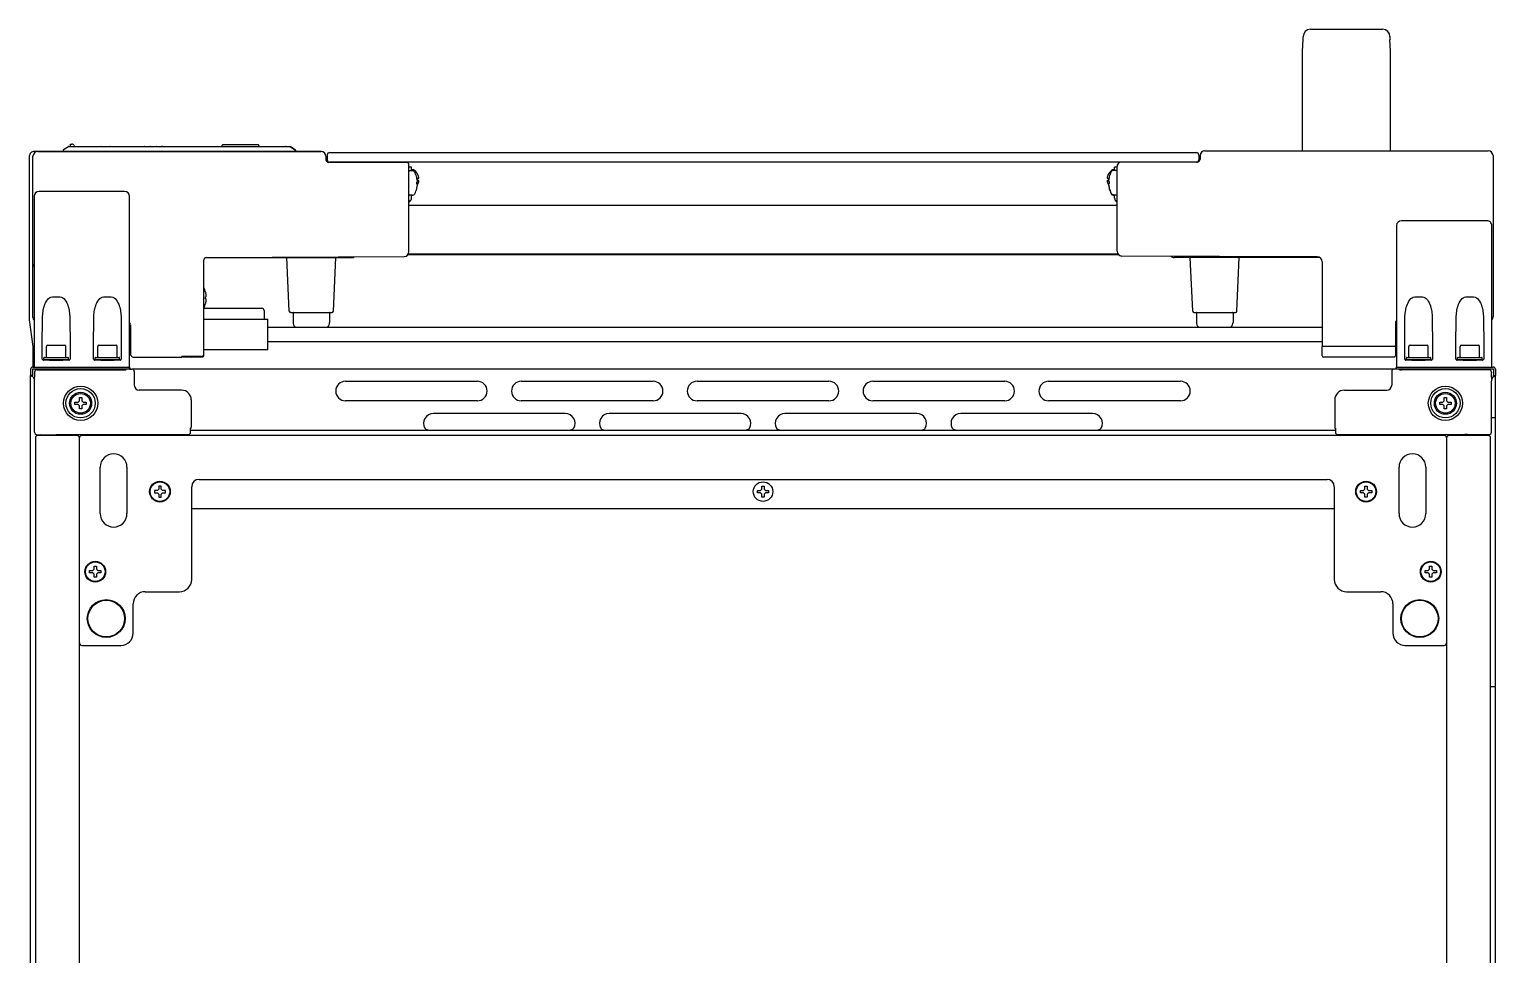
# Model space of a CAD drawing. Header units: millimetres. Extents: x -16733 to -11990, y 4098 to 7122.
# Drawn here: x -13987 to -13386, y 6743 to 7122 of the extents above; entities that cross this region are included whole.
import ezdxf

# ---------------------------------------------------------------- set-up
doc = ezdxf.new("R2010")
doc.units = ezdxf.units.MM
doc.header["$LTSCALE"] = 346.5
doc.layers.get('0').update_dxf_attribs({"linetype": 'CONTINUOUS'})
doc.layers.add('ASSI', color=7, linetype='CONTINUOUS')
doc.layers.add('GEOM', color=7, linetype='CONTINUOUS')

msp = doc.modelspace()

# ---------------------------------------------------------------- linework, layer by layer
at = {"color": 7, "linetype": 'Continuous'}
for p, q in [((-13465.04, 7072.25), (-13465.04, 7113)), ((-13429.04, 7072.25), (-13429.04, 7113)), ((-13969.74, 7074), (-13969.74, 7075)), ((-13969.74, 7075), (-13969.1, 7075)), ((-13986.54, 7070), (-13986.54, 7003)), ((-13985.04, 7004), (-13985.04, 7070)), ((-13983.04, 7072), (-13984.54, 7072)), ((-13983.04, 7072), (-13867.04, 7072)), ((-13867.04, 7072), (-13982.91, 7072)), ((-13972.71, 7072.24), (-13972.72, 7072)), ((-13972.68, 7072.39), (-13972.71, 7072.24)), ((-13972.48, 7072.64), (-13972.53, 7072.61)), ((-13970.53, 7073.92), (-13972.49, 7072.64)), ((-13970.53, 7073.92), (-13972.48, 7072.64)), ((-13970.25, 7074), (-13879.83, 7074)), ((-13970.08, 7074), (-13969.73, 7074)), ((-13957.08, 7074.05), (-13932.34, 7074.05)), ((-13907.54, 7074.25), (-13907.54, 7074.5)), ((-13907.29, 7074.75), (-13892.79, 7074.75)), ((-13892.54, 7074.25), (-13892.54, 7074.5)), ((-13881.28, 7074), (-13881.59, 7074)), ((-13880.36, 7074), (-13880.16, 7074)), ((-13880, 7074), (-13880.04, 7074)), ((-13877.6, 7072.64), (-13879.56, 7073.92)), ((-13879.56, 7073.92), (-13877.6, 7072.64)), ((-13877.53, 7072.59), (-13877.6, 7072.64)), ((-13877.46, 7072.5), (-13877.53, 7072.59)), ((-13877.43, 7072.46), (-13877.46, 7072.5)), ((-13877.38, 7072.3), (-13877.43, 7072.46)), ((-13877.37, 7072.24), (-13877.38, 7072.3)), ((-13877.37, 7072.24), (-13877.36, 7072)), ((-13865.04, 7070), (-13865.04, 7068.5)), ((-13865.04, 7070), (-13865.04, 7068.5)), ((-13865.04, 7070), (-13865.04, 7068.5)), ((-13864.54, 7070.51), (-13864.54, 7068.51)), ((-13863.54, 7071.51), (-13508.54, 7071.51)), ((-13507.54, 7070.51), (-13507.54, 7068.51)), ((-13507.04, 7070.25), (-13507.04, 7068.75)), ((-13507.04, 7070), (-13507.04, 7068.75)), ((-13507.04, 7068.75), (-13507.04, 7070)), ((-13505.04, 7072.25), (-13389.04, 7072.25)), ((-13387.04, 7070.25), (-13387.04, 7004.25)), ((-13832.04, 7067.5), (-13864.04, 7067.5)), ((-13509.54, 7067.51), (-13863.54, 7067.51)), ((-13831.04, 7030.91), (-13831.04, 7066.5)), ((-13830.04, 7065.5), (-13831.04, 7065.5)), ((-13829.75, 7064), (-13830.79, 7064)), ((-13830.04, 7064), (-13830.04, 7065.5)), ((-13829.44, 7064.5), (-13829.64, 7064.5)), ((-13542.64, 7064.5), (-13542.44, 7064.5)), ((-13542.34, 7064.25), (-13541.29, 7064.25)), ((-13542.04, 7064.25), (-13542.04, 7065.5)), ((-13541.04, 7065.5), (-13542.04, 7065.5)), ((-13541.04, 7031.11), (-13541.04, 7065.75)), ((-13541.04, 7050.29), (-13541.04, 7065.5)), ((-13541.04, 7050.44), (-13541.04, 7065.5)), ((-13539.04, 7067.75), (-13508.04, 7067.75)), ((-13827.85, 7061.3), (-13827.84, 7061.3)), ((-13827.6, 7062.8), (-13827.56, 7062.8)), ((-13827.6, 7061), (-13827.05, 7061)), ((-13827.05, 7060), (-13827.6, 7060)), ((-13827.6, 7059.57), (-13827.58, 7059.6)), ((-13827.56, 7058.2), (-13827.6, 7058.2)), ((-13545.04, 7061), (-13544.49, 7061)), ((-13544.49, 7060), (-13545.04, 7060)), ((-13544.52, 7062.8), (-13544.49, 7062.8)), ((-13544.49, 7058.2), (-13544.52, 7058.2)), ((-13544.49, 7058.67), (-13544.5, 7058.65)), ((-13544.48, 7058.14), (-13544.48, 7058.13)), ((-13544.48, 7058.14), (-13544.48, 7058.13)), ((-13544.25, 7061.55), (-13544.24, 7061.55)), ((-13544.24, 7056.95), (-13544.25, 7056.95)), ((-13984.54, 7053.6), (-13984.54, 6994.22)), ((-13947.54, 7055.6), (-13982.54, 7055.6)), ((-13945.54, 7014.42), (-13945.54, 7053.6)), ((-13831.04, 7051.08), (-13830.63, 7051.5)), ((-13829.75, 7054), (-13830.79, 7054)), ((-13830.04, 7052.91), (-13830.04, 7054)), ((-13827.84, 7056.7), (-13827.85, 7056.7)), ((-13544.24, 7056.7), (-13544.25, 7056.7)), ((-13542.34, 7054.25), (-13541.29, 7054.25)), ((-13542.34, 7054), (-13542.04, 7054)), ((-13542.04, 7052.91), (-13542.04, 7054.25)), ((-13541.12, 7051.17), (-13541.46, 7051.5)), ((-13541.04, 7049.85), (-13831.04, 7049.85)), ((-13426.54, 7041.6), (-13426.54, 6994.22)), ((-13389.54, 7043.6), (-13424.54, 7043.6)), ((-13387.54, 7014.42), (-13387.54, 7041.6)), ((-13915.04, 6988.29), (-13915.04, 7027.5)), ((-13914.05, 7028.5), (-13833.03, 7028.86)), ((-13914.05, 7028.5), (-13854.46, 7028.5)), ((-13880.06, 7006.48), (-13881.02, 7028.5)), ((-13862.02, 7006.48), (-13861.06, 7028.5)), ((-13854.46, 7028.5), (-13854.46, 7028.76)), ((-13540.33, 7029.6), (-13831.5, 7029.6)), ((-13540.58, 7029.85), (-13831.34, 7029.85)), ((-13459.03, 7028.76), (-13539.05, 7029.11)), ((-13517.63, 7029.01), (-13517.63, 7028.5)), ((-13458.11, 7028.5), (-13517.63, 7028.5)), ((-13510.06, 7006.48), (-13511.02, 7028.5)), ((-13492.02, 7006.48), (-13491.06, 7028.5)), ((-13457.04, 7026.76), (-13457.04, 6992.5)), ((-13977.11, 7012.38), (-13973.97, 7012.38)), ((-13956.11, 7012.38), (-13952.97, 7012.38)), ((-13945.54, 6983.6), (-13945.54, 7014.42)), ((-13914.35, 7014.3), (-13914.34, 7014.3)), ((-13914.34, 7009.7), (-13914.35, 7009.7)), ((-13914.1, 7012.57), (-13914.08, 7012.6)), ((-13419.11, 7012.38), (-13415.97, 7012.38)), ((-13398.11, 7012.38), (-13394.97, 7012.38)), ((-13387.54, 6983.6), (-13387.54, 7014.42)), ((-13986.54, 7003), (-13985.04, 6992)), ((-13981.22, 6992.33), (-13981.11, 7003.87)), ((-13969.97, 7003.87), (-13969.87, 6992.33)), ((-13960.22, 6992.33), (-13960.11, 7003.87)), ((-13948.97, 7003.87), (-13948.87, 6992.33)), ((-13915.04, 7007.75), (-13891.35, 7007.75)), ((-13915.04, 7003.25), (-13888.79, 7003.25)), ((-13890.35, 7006.76), (-13890.29, 7003.25)), ((-13888.79, 6990.75), (-13888.79, 7003.25)), ((-13423.22, 6992.33), (-13423.11, 7003.87)), ((-13411.97, 7003.87), (-13411.87, 6992.33)), ((-13402.22, 6992.33), (-13402.11, 7003.87)), ((-13390.97, 7003.87), (-13390.87, 6992.33)), ((-13945.04, 7001), (-13945.04, 6988.75)), ((-13888.79, 7000), (-13457.04, 7000)), ((-13426.54, 7002.25), (-13427.04, 7002.25)), ((-13427.04, 7002.25), (-13427.04, 6992.25)), ((-13426.54, 7002), (-13427.04, 7002)), ((-13985.04, 6992), (-13985.04, 6991.43)), ((-13985.04, 6992), (-13985.03, 6992)), ((-13985.04, 6991.43), (-13985.04, 6991.15)), ((-13985.04, 6991.15), (-13985.04, 6983.48)), ((-13984.54, 6994.22), (-13984.54, 6983.6)), ((-13981.22, 6986.92), (-13981.22, 6992.33)), ((-13979.54, 6987.8), (-13979.54, 6992.1)), ((-13979.04, 6992.6), (-13972.04, 6992.6)), ((-13971.54, 6987.8), (-13971.54, 6992.1)), ((-13969.87, 6992.33), (-13969.87, 6986.92)), ((-13960.22, 6986.92), (-13960.22, 6992.33)), ((-13958.54, 6987.8), (-13958.54, 6992.1)), ((-13958.04, 6992.6), (-13951.04, 6992.6)), ((-13950.54, 6987.8), (-13950.54, 6992.1)), ((-13948.87, 6992.33), (-13948.87, 6986.92)), ((-13457.04, 6994), (-13888.79, 6994)), ((-13457.04, 6988.25), (-13457.04, 6992)), ((-13456.79, 6992.25), (-13427.29, 6992.25)), ((-13427.04, 6992), (-13427.04, 6988.25)), ((-13426.54, 6994.22), (-13426.54, 6983.6)), ((-13423.22, 6986.92), (-13423.22, 6992.33)), ((-13421.54, 6987.8), (-13421.54, 6992.1)), ((-13421.04, 6992.6), (-13414.04, 6992.6)), ((-13413.54, 6987.8), (-13413.54, 6992.1)), ((-13411.87, 6992.33), (-13411.87, 6986.92)), ((-13402.22, 6986.92), (-13402.22, 6992.33)), ((-13400.54, 6987.8), (-13400.54, 6992.1)), ((-13400.04, 6992.6), (-13393.04, 6992.6)), ((-13392.54, 6987.8), (-13392.54, 6992.1)), ((-13390.87, 6992.33), (-13390.87, 6986.92)), ((-13970.37, 6986.42), (-13980.72, 6986.42)), ((-13980.54, 6986.8), (-13980.54, 6987.4)), ((-13980.34, 6987.6), (-13970.74, 6987.6)), ((-13970.74, 6986.6), (-13980.34, 6986.6)), ((-13979.34, 6987.6), (-13971.74, 6987.6)), ((-13978.04, 6986.6), (-13978.04, 6986.5)), ((-13973.04, 6986.6), (-13973.04, 6986.5)), ((-13970.54, 6986.8), (-13970.54, 6987.4)), ((-13949.37, 6986.42), (-13959.72, 6986.42)), ((-13959.54, 6986.8), (-13959.54, 6987.4)), ((-13959.34, 6987.6), (-13949.74, 6987.6)), ((-13949.74, 6986.6), (-13959.34, 6986.6)), ((-13958.34, 6987.6), (-13950.74, 6987.6)), ((-13957.04, 6986.6), (-13957.04, 6986.5)), ((-13952.04, 6986.6), (-13952.04, 6986.5)), ((-13949.54, 6986.8), (-13949.54, 6987.4)), ((-13944.04, 6987.75), (-13924.04, 6987.75)), ((-13923.55, 6987.78), (-13920.04, 6987.75)), ((-13920.04, 6987.75), (-13915.54, 6987.79)), ((-13888.79, 6990.75), (-13915.04, 6990.75)), ((-13427.54, 6987.75), (-13456.54, 6987.75)), ((-13412.37, 6986.42), (-13422.72, 6986.42)), ((-13422.54, 6986.8), (-13422.54, 6987.4)), ((-13422.34, 6987.6), (-13412.74, 6987.6)), ((-13412.74, 6986.6), (-13422.34, 6986.6)), ((-13421.34, 6987.6), (-13413.74, 6987.6)), ((-13420.04, 6986.6), (-13420.04, 6986.5)), ((-13415.04, 6986.6), (-13415.04, 6986.5)), ((-13412.54, 6986.8), (-13412.54, 6987.4)), ((-13391.37, 6986.42), (-13401.72, 6986.42)), ((-13401.54, 6986.8), (-13401.54, 6987.4)), ((-13401.34, 6987.6), (-13391.74, 6987.6)), ((-13391.74, 6986.6), (-13401.34, 6986.6)), ((-13400.34, 6987.6), (-13392.74, 6987.6)), ((-13399.04, 6986.6), (-13399.04, 6986.5)), ((-13394.04, 6986.6), (-13394.04, 6986.5)), ((-13391.54, 6986.8), (-13391.54, 6987.4)), ((-13986.04, 6982.8), (-13986.04, 6982.7)), ((-13986.04, 6982.8), (-13986.04, 6982.8)), ((-13986.04, 6982.7), (-13986.04, 6980.13)), ((-13986.04, 6426.5), (-13986.04, 6980.13)), ((-13985.24, 6980.13), (-13986.04, 6980.13)), ((-13985.24, 6982.7), (-13985.24, 6980.13)), ((-13985.14, 6979.72), (-13985.24, 6979.75)), ((-13985.14, 6983.6), (-13945.54, 6983.6)), ((-13985.14, 6982.8), (-13985.14, 6982.7)), ((-13945.54, 6982.8), (-13985.14, 6982.8)), ((-13985.14, 6979.72), (-13984.41, 6978.45)), ((-13984.42, 6981.55), (-13984.42, 6981.22)), ((-13984.04, 6982.33), (-13984.04, 6982.8)), ((-13983.42, 6982.55), (-13947.51, 6982.55)), ((-13971.04, 6982.8), (-13971.04, 6982.55)), ((-13946.57, 6982.78), (-13947.01, 6982.56)), ((-13945.54, 6982.8), (-13945.54, 6983.6)), ((-13945.54, 6982.8), (-13944.54, 6982.8)), ((-13427.54, 6982.8), (-13944.54, 6982.8)), ((-13943.54, 6981.8), (-13943.54, 6976.15)), ((-13428.54, 6981.8), (-13428.54, 6976.15)), ((-13426.54, 6982.8), (-13427.54, 6982.8)), ((-13426.54, 6983.6), (-13386.94, 6983.6)), ((-13426.54, 6982.8), (-13426.54, 6983.6)), ((-13386.94, 6982.8), (-13426.54, 6982.8)), ((-13425.51, 6982.78), (-13425.07, 6982.56)), ((-13388.66, 6982.55), (-13424.57, 6982.55)), ((-13401.04, 6982.8), (-13401.04, 6982.55)), ((-13388.04, 6982.33), (-13388.04, 6982.8)), ((-13386.94, 6979.72), (-13387.67, 6978.45)), ((-13387.66, 6981.55), (-13387.66, 6981.22)), ((-13386.94, 6982.8), (-13386.94, 6982.7)), ((-13386.94, 6979.72), (-13386.84, 6979.75)), ((-13386.84, 6982.7), (-13386.84, 6980.13)), ((-13386.84, 6980.13), (-13386.04, 6980.13)), ((-13386.04, 6982.8), (-13386.05, 6982.8)), ((-13386.04, 6982.8), (-13386.04, 6982.7)), ((-13386.04, 6982.7), (-13386.04, 6980.13)), ((-13386.04, 6426.4), (-13386.04, 6980.13)), ((-13984.41, 6956.93), (-13984.41, 6977.84)), ((-13924.19, 6974.15), (-13941.54, 6974.15)), ((-13857.04, 6977.8), (-13803.04, 6977.8)), ((-13785.04, 6977.8), (-13731.04, 6977.8)), ((-13713.04, 6977.8), (-13659.04, 6977.8)), ((-13641.04, 6977.8), (-13587.04, 6977.8)), ((-13569.04, 6977.8), (-13515.04, 6977.8)), ((-13447.89, 6974.15), (-13430.54, 6974.15)), ((-13387.67, 6956.93), (-13387.67, 6977.84)), ((-13967.84, 6968.3), (-13967.84, 6969.3)), ((-13967.84, 6969.3), (-13966.54, 6969.3)), ((-13966.54, 6968.3), (-13967.84, 6968.3)), ((-13966.54, 6969.3), (-13966.04, 6969.8)), ((-13966.04, 6967.8), (-13966.54, 6968.3)), ((-13966.04, 6969.8), (-13966.04, 6971.1)), ((-13966.04, 6971.1), (-13965.04, 6971.1)), ((-13966.04, 6966.5), (-13966.04, 6967.8)), ((-13965.04, 6971.1), (-13965.04, 6969.8)), ((-13965.04, 6969.8), (-13964.54, 6969.3)), ((-13964.54, 6968.3), (-13965.04, 6967.8)), ((-13965.04, 6967.8), (-13965.04, 6966.5)), ((-13964.54, 6969.3), (-13963.24, 6969.3)), ((-13963.24, 6968.3), (-13964.54, 6968.3)), ((-13963.24, 6969.3), (-13963.24, 6968.3)), ((-13920.19, 6970.15), (-13920.19, 6959.06)), ((-13803.04, 6969.8), (-13857.04, 6969.8)), ((-13731.04, 6969.8), (-13785.04, 6969.8)), ((-13659.04, 6969.8), (-13713.04, 6969.8)), ((-13587.04, 6969.8), (-13641.04, 6969.8)), ((-13515.04, 6969.8), (-13569.04, 6969.8)), ((-13451.89, 6970.15), (-13451.89, 6959.06)), ((-13408.84, 6969.3), (-13407.54, 6969.3)), ((-13408.84, 6968.3), (-13408.84, 6969.3)), ((-13407.54, 6968.3), (-13408.84, 6968.3)), ((-13407.54, 6969.3), (-13407.04, 6969.8)), ((-13407.04, 6967.8), (-13407.54, 6968.3)), ((-13407.04, 6971.1), (-13406.04, 6971.1)), ((-13407.04, 6969.8), (-13407.04, 6971.1)), ((-13407.04, 6966.5), (-13407.04, 6967.8)), ((-13406.04, 6971.1), (-13406.04, 6969.8)), ((-13406.04, 6969.8), (-13405.54, 6969.3)), ((-13405.54, 6968.3), (-13406.04, 6967.8)), ((-13406.04, 6967.8), (-13406.04, 6966.5)), ((-13405.54, 6969.3), (-13404.24, 6969.3)), ((-13404.24, 6968.3), (-13405.54, 6968.3)), ((-13404.24, 6969.3), (-13404.24, 6968.3)), ((-13965.04, 6966.5), (-13966.04, 6966.5)), ((-13767.04, 6964.6), (-13821.04, 6964.6)), ((-13695.04, 6964.6), (-13749.04, 6964.6)), ((-13623.04, 6964.6), (-13677.04, 6964.6)), ((-13551.04, 6964.6), (-13605.04, 6964.6)), ((-13406.04, 6966.5), (-13407.04, 6966.5)), ((-13386.04, 6962.8), (-13387.67, 6962.8)), ((-13983.41, 6955.93), (-13975.53, 6955.93)), ((-13967.04, 6955.6), (-13983.04, 6955.6)), ((-13982.04, 6955.8), (-13971.04, 6955.8)), ((-13973.55, 6955.95), (-13973.54, 6955.95)), ((-13973.54, 6955.95), (-13921.5, 6955.95)), ((-13971.42, 6955.95), (-13971.33, 6955.8)), ((-13971.04, 6955.95), (-13971.04, 6955.8)), ((-13407.04, 6955.6), (-13965.04, 6955.6)), ((-13920.5, 6957.38), (-13920.49, 6957.72)), ((-13451.59, 6957.6), (-13920.5, 6957.6)), ((-13920.5, 6956.95), (-13920.5, 6957.38)), ((-13920.49, 6958), (-13920.48, 6958.24)), ((-13920.49, 6957.72), (-13920.49, 6958)), ((-13451.6, 6958.44), (-13451.6, 6958.28)), ((-13451.6, 6958.28), (-13451.59, 6958.07)), ((-13451.59, 6957.67), (-13451.58, 6957.35)), ((-13451.58, 6957.35), (-13451.58, 6956.95)), ((-13450.58, 6955.95), (-13398.54, 6955.95)), ((-13389.04, 6955.6), (-13405.04, 6955.6)), ((-13401.04, 6955.95), (-13401.04, 6955.8)), ((-13390.04, 6955.8), (-13401.04, 6955.8)), ((-13400.66, 6955.95), (-13400.75, 6955.8)), ((-13400.66, 6955.95), (-13400.75, 6955.8)), ((-13398.53, 6955.95), (-13398.54, 6955.95)), ((-13388.67, 6955.93), (-13396.55, 6955.93)), ((-13984.04, 6954.6), (-13984.04, 6428.6)), ((-13966.04, 6428.6), (-13966.04, 6954.6)), ((-13406.04, 6954.6), (-13406.04, 6428.6)), ((-13388.04, 6428.6), (-13388.04, 6954.6)), ((-13957.54, 6923.6), (-13957.54, 6942.6)), ((-13946.54, 6942.6), (-13946.54, 6923.6)), ((-13917.04, 6937.6), (-13455.04, 6937.6)), ((-13425.54, 6923.6), (-13425.54, 6942.6)), ((-13414.54, 6942.6), (-13414.54, 6923.6)), ((-13934.04, 6933.1), (-13935.34, 6933.1)), ((-13935.34, 6933.1), (-13935.34, 6932.1)), ((-13935.34, 6932.1), (-13934.04, 6932.1)), ((-13933.54, 6933.6), (-13934.04, 6933.1)), ((-13934.04, 6932.1), (-13933.54, 6931.6)), ((-13932.54, 6934.9), (-13933.54, 6934.9)), ((-13933.54, 6934.9), (-13933.54, 6933.6)), ((-13933.54, 6931.6), (-13933.54, 6930.3)), ((-13932.54, 6933.6), (-13932.54, 6934.9)), ((-13932.04, 6933.1), (-13932.54, 6933.6)), ((-13932.54, 6931.6), (-13932.04, 6932.1)), ((-13932.54, 6930.3), (-13932.54, 6931.6)), ((-13930.74, 6933.1), (-13932.04, 6933.1)), ((-13932.04, 6932.1), (-13930.74, 6932.1)), ((-13930.74, 6932.1), (-13930.74, 6933.1)), ((-13920.04, 6896.6), (-13920.04, 6934.6)), ((-13688.34, 6932.1), (-13688.34, 6933.1)), ((-13688.34, 6933.1), (-13687.04, 6933.1)), ((-13687.04, 6932.1), (-13688.34, 6932.1)), ((-13687.04, 6933.1), (-13686.54, 6933.6)), ((-13686.54, 6931.6), (-13687.04, 6932.1)), ((-13686.54, 6933.6), (-13686.54, 6934.9)), ((-13686.54, 6934.9), (-13685.54, 6934.9)), ((-13686.54, 6930.3), (-13686.54, 6931.6)), ((-13685.54, 6934.9), (-13685.54, 6933.6)), ((-13685.54, 6933.6), (-13685.04, 6933.1)), ((-13685.04, 6932.1), (-13685.54, 6931.6)), ((-13685.54, 6931.6), (-13685.54, 6930.3)), ((-13685.04, 6933.1), (-13683.74, 6933.1)), ((-13683.74, 6932.1), (-13685.04, 6932.1)), ((-13683.74, 6933.1), (-13683.74, 6932.1)), ((-13452.04, 6934.6), (-13452.04, 6896.6)), ((-13441.34, 6933.1), (-13440.04, 6933.1)), ((-13441.34, 6932.1), (-13441.34, 6933.1)), ((-13440.04, 6932.1), (-13441.34, 6932.1)), ((-13440.04, 6933.1), (-13439.54, 6933.6)), ((-13439.54, 6931.6), (-13440.04, 6932.1)), ((-13439.54, 6934.9), (-13438.54, 6934.9)), ((-13439.54, 6933.6), (-13439.54, 6934.9)), ((-13439.54, 6930.3), (-13439.54, 6931.6)), ((-13438.54, 6934.9), (-13438.54, 6933.6)), ((-13438.54, 6933.6), (-13438.04, 6933.1)), ((-13438.04, 6932.1), (-13438.54, 6931.6)), ((-13438.54, 6931.6), (-13438.54, 6930.3)), ((-13438.04, 6933.1), (-13436.74, 6933.1)), ((-13436.74, 6932.1), (-13438.04, 6932.1)), ((-13436.74, 6933.1), (-13436.74, 6932.1)), ((-13933.54, 6930.3), (-13932.54, 6930.3)), ((-13452.04, 6925.6), (-13920.04, 6925.6)), ((-13685.54, 6930.3), (-13686.54, 6930.3)), ((-13438.54, 6930.3), (-13439.54, 6930.3)), ((-13960.54, 6900.3), (-13960.04, 6900.8)), ((-13960.04, 6900.8), (-13960.04, 6902.1)), ((-13960.04, 6902.1), (-13959.04, 6902.1)), ((-13959.04, 6902.1), (-13959.04, 6900.8)), ((-13959.04, 6900.8), (-13958.54, 6900.3)), ((-13413.54, 6900.3), (-13413.04, 6900.8)), ((-13413.04, 6902.1), (-13412.04, 6902.1)), ((-13413.04, 6900.8), (-13413.04, 6902.1)), ((-13412.04, 6902.1), (-13412.04, 6900.8)), ((-13412.04, 6900.8), (-13411.54, 6900.3)), ((-13961.84, 6899.3), (-13961.84, 6900.3)), ((-13961.84, 6900.3), (-13960.54, 6900.3)), ((-13960.54, 6899.3), (-13961.84, 6899.3)), ((-13960.04, 6898.8), (-13960.54, 6899.3)), ((-13960.04, 6897.5), (-13960.04, 6898.8)), ((-13959.04, 6897.5), (-13960.04, 6897.5)), ((-13958.54, 6899.3), (-13959.04, 6898.8)), ((-13959.04, 6898.8), (-13959.04, 6897.5)), ((-13958.54, 6900.3), (-13957.24, 6900.3)), ((-13957.24, 6899.3), (-13958.54, 6899.3)), ((-13957.24, 6900.3), (-13957.24, 6899.3)), ((-13414.84, 6900.3), (-13413.54, 6900.3)), ((-13414.84, 6899.3), (-13414.84, 6900.3)), ((-13413.54, 6899.3), (-13414.84, 6899.3)), ((-13413.04, 6898.8), (-13413.54, 6899.3)), ((-13413.04, 6897.5), (-13413.04, 6898.8)), ((-13412.04, 6897.5), (-13413.04, 6897.5)), ((-13411.54, 6899.3), (-13412.04, 6898.8)), ((-13412.04, 6898.8), (-13412.04, 6897.5)), ((-13411.54, 6900.3), (-13410.24, 6900.3)), ((-13410.24, 6899.3), (-13411.54, 6899.3)), ((-13410.24, 6900.3), (-13410.24, 6899.3)), ((-13939.04, 6891.6), (-13925.04, 6891.6)), ((-13447.04, 6891.6), (-13433.04, 6891.6)), ((-13944.04, 6874.6), (-13944.04, 6886.6)), ((-13428.04, 6886.6), (-13428.04, 6874.6)), ((-13965.04, 6869.6), (-13949.04, 6869.6)), ((-13423.04, 6869.6), (-13407.04, 6869.6)), ((-13388.04, 6852.8), (-13386.04, 6852.8)), ((-13386.01, 6858.1), (-13386.04, 6858.1)), ((-13385.96, 6855.6), (-13386.01, 6855.6))]:
    msp.add_line(p, q, dxfattribs=at)
for points in [[(-13972.53, 7072.61), (-13972.62, 7072.52), (-13972.68, 7072.39)], [(-13877.47, 7072.52), (-13877.49, 7072.55), (-13877.52, 7072.58), (-13877.56, 7072.61), (-13877.59, 7072.64), (-13877.6, 7072.64)], [(-13877.39, 7072.38), (-13877.41, 7072.41), (-13877.42, 7072.45), (-13877.44, 7072.49), (-13877.47, 7072.52)], [(-13877.37, 7072.24), (-13877.37, 7072.27), (-13877.38, 7072.3), (-13877.38, 7072.34), (-13877.39, 7072.38)], [(-13920.48, 6958.24), (-13920.48, 6958.42), (-13920.48, 6958.5), (-13920.48, 6958.56), (-13920.47, 6958.61), (-13920.47, 6958.64), (-13920.47, 6958.65)], [(-13451.61, 6958.66), (-13451.61, 6958.66), (-13451.61, 6958.64), (-13451.61, 6958.61), (-13451.61, 6958.57), (-13451.61, 6958.51), (-13451.6, 6958.44)], [(-13451.59, 6958.07), (-13451.59, 6957.81), (-13451.59, 6957.67)]]:
    msp.add_lwpolyline(points, dxfattribs=at)
for centre, radius in [((-13965.54, 6968.8), 7), ((-13965.54, 6968.8), 6), ((-13965.54, 6968.8), 4.5), ((-13406.54, 6968.8), 7), ((-13406.54, 6968.8), 6), ((-13406.54, 6968.8), 4.5), ((-13965.54, 6968.8), 4), ((-13406.54, 6968.8), 4), ((-13933.04, 6932.6), 4.25), ((-13439.04, 6932.6), 4.25), ((-13933.04, 6932.6), 4), ((-13686.04, 6932.6), 4), ((-13439.04, 6932.6), 4), ((-13959.54, 6899.8), 4.25), ((-13959.54, 6899.8), 4), ((-13412.54, 6899.8), 4.25), ((-13412.54, 6899.8), 4), ((-13955.04, 6880.6), 7.75), ((-13955.04, 6880.6), 7.49), ((-13417.04, 6880.6), 7.75), ((-13417.04, 6880.6), 7.49)]:
    msp.add_circle(centre, radius, dxfattribs=at)
for centre, radius, start, end in [((-13969.1, 7074), 1, 22.02431, 90), ((-13984.54, 7070), 2, 89.99639, 180.00361), ((-13983.04, 7070), 2, 90, 180), ((-13972.21, 7072.22), 0.5, 123.06676, 178), ((-13971.48, 7073), 0.25, 90, 123.06862), ((-13970.25, 7073.5), 0.5, 90, 97.5808), ((-13967.24, 7074.75), 1, 202.02431, 228.69118), ((-13957.08, 7073.8), 0.25, 90, 125.43105), ((-13939.34, 7073.8), 0.25, 90, 125.49864), ((-13937.06, 7073.8), 0.25, 54.49203, 90), ((-13934.48, 7073.8), 0.25, 90, 126.51277), ((-13908.04, 7074.25), 0.5, 329.36366, 360), ((-13907.29, 7074.5), 0.25, 90, 180), ((-13892.79, 7074.5), 0.25, 360, 90), ((-13892.04, 7074.25), 0.5, 180, 210.63634), ((-13879.83, 7073.5), 0.5, 56.93216, 90.0007), ((-13877.87, 7072.22), 0.5, 2, 56.93324), ((-13863.54, 7070.51), 1, 90, 180), ((-13508.54, 7070.51), 1, 360, 90), ((-13863.54, 7068.51), 1, 180, 270), ((-13830.79, 7063.75), 0.25, 90, 180), ((-13829.64, 7064.1), 0.4, 90, 157.5), ((-13829.75, 7062.75), 1.25, 28.60206, 90), ((-13829.44, 7064.1), 0.4, 59.69882, 90), ((-13831.66, 7060.3), 4.8, 31.37271, 59.69882), ((-13836.62, 7059), 9.08, 14.6676, 28.60206), ((-13540.42, 7060.3), 4.8, 120.30118, 148.62729), ((-13535.46, 7059.25), 9.08, 151.39794, 165.33239), ((-13542.34, 7063), 1.25, 90, 151.39794), ((-13542.64, 7064.1), 0.4, 90, 120.30118), ((-13542.44, 7064.1), 0.4, 22.5, 90), ((-13541.29, 7064), 0.25, 360, 90), ((-13508.54, 7068.51), 1, 270, 360), ((-13836.51, 7059.07), 8.95, 12.63084, 14.39435), ((-13836.62, 7059), 8.79, 357.39099, 2.60901), ((-13836.51, 7058.92), 8.95, 345.60565, 347.36916), ((-13836.52, 7059.07), 8.95, 4.19923, 12.62565), ((-13836.52, 7058.92), 8.95, 347.37435, 355.80077), ((-13831.65, 7060.31), 4.75, 28.9687, 31.53408), ((-13831.35, 7060.5), 3.79, 0.00886, 7.59866), ((-13831.35, 7060.5), 3.79, 352.40134, 359.99114), ((-13831.65, 7060.68), 4.75, 328.46595, 330.64079), ((-13831.66, 7060.7), 4.8, 327.85623, 328.62729), ((-13836.5, 7059.08), 8.94, 3.35027, 4.19291), ((-13836.5, 7058.92), 8.94, 355.80709, 356.64973), ((-13831.65, 7060.68), 4.75, 330.64097, 331.03163), ((-13831.64, 7060.31), 4.75, 28.00738, 28.96837), ((-13831.64, 7060.68), 4.75, 331.03163, 331.99262), ((-13831.64, 7060.31), 4.75, 26.68125, 28.00741), ((-13831.64, 7060.68), 4.75, 331.99258, 333.31875), ((-13831.64, 7060.32), 4.74, 25.54022, 26.6812), ((-13831.64, 7060.68), 4.74, 333.3188, 334.45978), ((-13831.64, 7060.32), 4.74, 24.57218, 25.5402), ((-13831.64, 7060.68), 4.74, 334.45979, 335.42782), ((-13831.63, 7060.32), 4.73, 23.31746, 24.5722), ((-13831.63, 7060.68), 4.73, 335.4278, 336.68253), ((-13831.63, 7060.32), 4.73, 22.54738, 23.31738), ((-13831.63, 7060.67), 4.73, 336.68262, 337.45262), ((-13831.62, 7060.32), 4.72, 21.00254, 22.54756), ((-13831.62, 7060.67), 4.72, 337.45244, 338.99746), ((-13831.61, 7060.33), 4.72, 20.5181, 21.00225), ((-13831.61, 7060.67), 4.72, 338.99775, 339.4819), ((-13831.6, 7060.33), 4.7, 18.46558, 20.51874), ((-13831.6, 7060.66), 4.7, 339.48126, 341.53441), ((-13831.58, 7060.34), 4.68, 17.37727, 18.46505), ((-13831.58, 7060.66), 4.68, 341.53495, 342.62273), ((-13831.57, 7060.34), 4.67, 16.39488, 17.37721), ((-13831.57, 7060.65), 4.67, 342.62279, 343.60512), ((-13831.54, 7060.35), 4.64, 14.31758, 16.39637), ((-13831.54, 7060.64), 4.64, 343.60363, 345.68242), ((-13829.03, 7061.24), 2.01, 5.14015, 7.27441), ((-13829.04, 7061.25), 2.01, 352.72591, 354.74149), ((-13829.04, 7059.74), 2.01, 5.2585, 7.27409), ((-13829.03, 7059.75), 2.01, 352.72561, 354.85983), ((-13829.01, 7061.25), 1.98, 4.28564, 5.13722), ((-13829, 7061.25), 1.97, 355.39843, 356.78331), ((-13829.01, 7061.25), 1.98, 354.74422, 355.39913), ((-13829.01, 7059.75), 1.98, 4.60089, 5.25577), ((-13829, 7059.75), 1.97, 3.21665, 4.6016), ((-13829.01, 7059.75), 1.98, 354.86273, 355.7144), ((-13829, 7061.25), 1.97, 3.0233, 4.28602), ((-13828.99, 7061.25), 1.96, 1.99641, 3.02279), ((-13828.98, 7061.25), 1.95, 0.92611, 1.99638), ((-13828.98, 7061.25), 1.95, 358.84587, 0.92582), ((-13828.98, 7061.25), 1.96, 357.62337, 358.84548), ((-13828.99, 7061.25), 1.96, 356.78408, 357.62353), ((-13828.99, 7059.75), 1.96, 2.37651, 3.21588), ((-13828.98, 7059.75), 1.95, 1.15446, 2.37669), ((-13828.98, 7059.75), 1.95, 359.07411, 1.15407), ((-13828.98, 7059.75), 1.95, 358.00369, 359.07382), ((-13828.99, 7059.75), 1.96, 356.97715, 358.00366), ((-13829, 7059.75), 1.97, 355.71403, 356.97664), ((-13543.07, 7061.25), 1.98, 174.86273, 175.7144), ((-13543.08, 7061.25), 1.97, 175.71403, 176.97664), ((-13543.09, 7061.25), 1.96, 176.97715, 178.00366), ((-13543.1, 7061.25), 1.95, 178.00369, 179.07382), ((-13543.1, 7061.25), 1.95, 179.07411, 181.15407), ((-13543.1, 7061.25), 1.95, 181.15446, 182.37669), ((-13543.09, 7061.25), 1.96, 182.37651, 183.21588), ((-13543.08, 7061.25), 1.97, 183.21665, 184.6016), ((-13543.07, 7061.25), 1.98, 184.60089, 185.25577), ((-13543.07, 7059.75), 1.98, 174.74422, 175.39913), ((-13543.08, 7059.75), 1.97, 175.39843, 176.78331), ((-13543.09, 7059.75), 1.96, 176.78408, 177.62353), ((-13543.1, 7059.75), 1.96, 177.62337, 178.84548), ((-13543.1, 7059.75), 1.95, 178.84587, 180.92582), ((-13543.1, 7059.75), 1.95, 180.92611, 181.99638), ((-13543.09, 7059.75), 1.96, 181.99641, 183.02279), ((-13543.08, 7059.75), 1.97, 183.0233, 184.28602), ((-13543.07, 7059.75), 1.98, 184.28564, 185.13722), ((-13540.54, 7060.35), 4.64, 163.60363, 165.68242), ((-13543.05, 7061.24), 2.01, 172.72561, 174.85983), ((-13543.05, 7061.25), 2.01, 185.2585, 187.27409), ((-13543.05, 7059.74), 2.01, 172.72591, 174.74149), ((-13543.05, 7059.75), 2.01, 185.14015, 187.27441), ((-13540.54, 7060.64), 4.64, 194.31758, 196.39637), ((-13540.51, 7060.34), 4.67, 162.62279, 163.60512), ((-13540.51, 7060.65), 4.67, 196.39488, 197.37721), ((-13540.5, 7060.34), 4.68, 161.53495, 162.62273), ((-13540.5, 7060.66), 4.68, 197.37727, 198.46505), ((-13540.48, 7060.33), 4.7, 159.48126, 161.53441), ((-13540.48, 7060.66), 4.7, 198.46558, 200.51874), ((-13540.47, 7060.33), 4.72, 158.99775, 159.4819), ((-13540.47, 7060.67), 4.72, 200.5181, 201.00225), ((-13540.46, 7060.32), 4.72, 157.45244, 158.99746), ((-13540.46, 7060.67), 4.72, 201.00254, 202.54756), ((-13540.46, 7060.32), 4.73, 156.68262, 157.45262), ((-13540.46, 7060.67), 4.73, 202.54738, 203.31738), ((-13540.45, 7060.32), 4.73, 155.4278, 156.68253), ((-13540.45, 7060.68), 4.73, 203.31746, 204.5722), ((-13540.45, 7060.32), 4.74, 154.45979, 155.42782), ((-13540.45, 7060.68), 4.74, 204.57218, 205.5402), ((-13540.44, 7060.32), 4.74, 153.3188, 154.45978), ((-13540.44, 7060.68), 4.74, 205.54022, 206.6812), ((-13540.44, 7060.31), 4.75, 151.99258, 153.31875), ((-13540.44, 7060.68), 4.75, 206.68125, 208.00741), ((-13540.44, 7060.31), 4.75, 151.03163, 151.99262), ((-13540.44, 7060.68), 4.75, 208.00738, 208.96837), ((-13540.43, 7060.31), 4.75, 148.46592, 151.0313), ((-13540.43, 7060.68), 4.75, 208.9687, 211.53408), ((-13540.73, 7060.5), 3.79, 172.40134, 179.99114), ((-13540.74, 7060.5), 3.78, 180.0076, 187.19438), ((-13540.42, 7060.7), 4.8, 211.37271, 212.79322), ((-13535.58, 7059.33), 8.94, 175.80709, 176.64973), ((-13535.58, 7059.17), 8.94, 183.35027, 184.19291), ((-13535.57, 7059.32), 8.95, 167.37435, 175.80077), ((-13535.57, 7059.17), 8.95, 184.19923, 192.62565), ((-13535.57, 7058.92), 8.95, 185.07783, 192.64682), ((-13535.57, 7059.32), 8.95, 165.60565, 167.36916), ((-13535.57, 7059.17), 8.95, 192.63084, 194.39435), ((-13535.57, 7058.92), 8.94, 192.65045, 192.83743), ((-13535.57, 7058.92), 8.95, 192.83748, 194.39435), ((-13535.46, 7059.25), 8.79, 177.39099, 182.60901), ((-13535.46, 7059.25), 9.08, 194.6676, 208.60206), ((-13982.54, 7053.6), 2, 90.00892, 179.99108), ((-13947.54, 7053.6), 2, 0.00249, 89.99751), ((-13830.79, 7054.25), 0.25, 180, 270), ((-13832.04, 7052.91), 2, 315, 360), ((-13829.75, 7055.25), 1.25, 270, 331.39794), ((-13836.62, 7059), 9.08, 331.39794, 345.33239), ((-13535.46, 7059), 9.08, 194.6676, 208.60206), ((-13542.34, 7055.5), 1.25, 208.60206, 270), ((-13542.34, 7055.25), 1.25, 208.60206, 270), ((-13540.04, 7052.91), 2, 180, 225), ((-13541.29, 7054.5), 0.25, 270, 360), ((-13424.54, 7041.6), 2, 90.00256, 179.99744), ((-13389.54, 7041.6), 2, 359.99601, 90.00399), ((-13854.46, 7030.5), 2, 270, 300.03427), ((-13833.13, 7030.95), 2.09, 272.79475, 358.94429), ((-13539.04, 7031.11), 2, 180, 269.75), ((-13517.63, 7030.5), 2, 228.14697, 270), ((-13923.12, 7012), 9.08, 14.6676, 26.96508), ((-13923.12, 7012), 9.08, 333.03492, 345.33239), ((-13923.01, 7012.07), 8.95, 12.63084, 14.39435), ((-13923.12, 7012), 8.79, 357.39099, 2.60901), ((-13923.01, 7011.92), 8.95, 345.60565, 347.36916), ((-13923.02, 7012.07), 8.95, 4.19923, 12.62565), ((-13923.02, 7011.92), 8.95, 347.37435, 355.80077), ((-13923, 7012.08), 8.94, 3.35027, 4.19291), ((-13923, 7011.92), 8.94, 355.80709, 356.64973), ((-13891.35, 7006.75), 1, 1, 90), ((-13979.04, 6992.1), 0.5, 90, 180), ((-13972.04, 6992.1), 0.5, 0, 90), ((-13958.04, 6992.1), 0.5, 90, 180), ((-13951.04, 6992.1), 0.5, 0, 90), ((-13456.79, 6992), 0.25, 89.98971, 180.01284), ((-13427.29, 6992), 0.25, 359.98182, 90.01236), ((-13422.72, 6992.33), 0.5, 179.42261, 180), ((-13421.04, 6992.1), 0.5, 90, 180), ((-13414.04, 6992.1), 0.5, 0, 90), ((-13412.37, 6992.33), 0.5, 0, 0.57739), ((-13400.04, 6992.1), 0.5, 90, 180), ((-13393.04, 6992.1), 0.5, 0, 90), ((-13980.72, 6986.92), 0.499, 179.94697, 270.05303), ((-13980.34, 6987.4), 0.2, 90, 180), ((-13980.34, 6986.8), 0.2, 180, 270), ((-13979.34, 6987.8), 0.2, 180, 270), ((-13971.74, 6987.8), 0.2, 270, 0), ((-13970.74, 6987.4), 0.2, 0, 90), ((-13970.74, 6986.8), 0.2, 270, 0), ((-13970.37, 6986.92), 0.499, 269.94708, 0.05292), ((-13959.72, 6986.92), 0.499, 179.94697, 270.05303), ((-13959.34, 6987.4), 0.2, 90, 180), ((-13959.34, 6986.8), 0.2, 180, 270), ((-13958.34, 6987.8), 0.2, 180, 270), ((-13950.74, 6987.8), 0.2, 270, 0), ((-13949.74, 6987.4), 0.2, 0, 90), ((-13949.74, 6986.8), 0.2, 270, 0), ((-13949.37, 6986.92), 0.499, 269.94708, 0.05292), ((-13923.54, 6988.28), 0.5, 215.91393, 269.5), ((-13915.54, 6988.29), 0.5, 270.5, 360), ((-13456.54, 6988.25), 0.5, 180.00193, 269.99643), ((-13427.54, 6988.25), 0.5, 270.0296, 0.04679), ((-13422.72, 6986.92), 0.499, 179.94697, 270.05303), ((-13422.34, 6987.4), 0.2, 90, 180), ((-13422.34, 6986.8), 0.2, 180, 270), ((-13421.34, 6987.8), 0.2, 180, 270), ((-13413.74, 6987.8), 0.2, 270, 0), ((-13412.74, 6987.4), 0.2, 0, 90), ((-13412.74, 6986.8), 0.2, 270, 0), ((-13412.37, 6986.92), 0.499, 269.94708, 0.05292), ((-13401.72, 6986.92), 0.499, 179.94697, 270.05303), ((-13401.34, 6987.4), 0.2, 90, 180), ((-13401.34, 6986.8), 0.2, 180, 270), ((-13400.34, 6987.8), 0.2, 180, 270), ((-13392.74, 6987.8), 0.2, 270, 0), ((-13391.74, 6987.4), 0.2, 0, 90), ((-13391.74, 6986.8), 0.2, 270, 0), ((-13391.37, 6986.92), 0.499, 269.94708, 0.05292), ((-13985.14, 6982.7), 0.9, 90, 180), ((-13985.14, 6982.7), 0.1, 90, 180), ((-13946.04, 6982.7), 0.9, 6.38059, 56.25101), ((-13426.04, 6982.7), 0.9, 123.74899, 173.61941), ((-13386.94, 6982.7), 0.9, 0, 90), ((-13386.94, 6982.7), 0.1, 0, 90), ((-13857.04, 6973.8), 4, 90, 270), ((-13803.04, 6973.8), 4, 270, 90), ((-13785.04, 6973.8), 4, 90, 270), ((-13731.04, 6973.8), 4, 270, 90), ((-13713.04, 6973.8), 4, 90, 270), ((-13659.04, 6973.8), 4, 270, 90), ((-13641.04, 6973.8), 4, 90, 270), ((-13587.04, 6973.8), 4, 270, 90), ((-13569.04, 6973.8), 4, 90, 270), ((-13515.04, 6973.8), 4, 270, 90), ((-13821.04, 6960.6), 4, 90, 210), ((-13767.04, 6960.6), 4, 330, 90), ((-13749.04, 6960.6), 4, 90, 210), ((-13695.04, 6960.6), 4, 330, 90), ((-13677.04, 6960.6), 4, 90, 210), ((-13623.04, 6960.6), 4, 330, 90), ((-13605.04, 6960.6), 4, 90, 210), ((-13551.04, 6960.6), 4, 330, 90), ((-13983.04, 6954.6), 1, 90, 180), ((-13982.04, 6953.8), 2, 90, 115.80301), ((-13967.04, 6954.6), 1, 0, 90), ((-13965.04, 6954.6), 1, 90, 180), ((-13921.5, 6956.95), 1, 270.00662, 359.6978), ((-13921.2, 6959.07), 1.01, 315.00301, 329.35449), ((-13450.88, 6959.07), 1.01, 210.64551, 224.99699), ((-13450.58, 6956.95), 1, 180.3022, 269.99338), ((-13407.04, 6954.6), 1, 0, 90), ((-13405.04, 6954.6), 1, 90, 180), ((-13390.04, 6953.8), 2, 64.19699, 90), ((-13389.04, 6954.6), 1, 0, 90), ((-13952.04, 6942.6), 5.5, 0, 180), ((-13420.04, 6942.6), 5.5, 0, 180), ((-13917.04, 6934.6), 3, 90, 180), ((-13455.04, 6934.6), 3, 0, 90), ((-13952.04, 6923.6), 5.5, 180, 0), ((-13420.04, 6923.6), 5.5, 180, 0), ((-13959.54, 6893.8), 4.75, 131.47673, 133.96871), ((-13959.54, 6893.8), 4.75, 46.03133, 48.52327), ((-13925.04, 6896.6), 5, 270, 0), ((-13447.04, 6896.6), 5, 180, 270), ((-13412.54, 6893.8), 4.75, 131.47673, 133.96871), ((-13412.54, 6893.8), 4.75, 46.03133, 48.52327), ((-13939.04, 6886.6), 5, 90, 180), ((-13433.04, 6886.6), 5, 0, 90), ((-13949.04, 6874.6), 5, 270, 0), ((-13423.04, 6874.6), 5, 180, 270), ((-13965.04, 6870.6), 1, 180, 270), ((-13407.04, 6870.6), 1, 270, 0)]:
    msp.add_arc(centre, radius, start, end, dxfattribs=at)
for centre, major_axis, ratio, start_param, end_param in [((-13867.04, 7070), (1.41, 1.41), 0.999695, -0.785246, 0.785246), ((-13505.04, 7070.25), (-1.41, 1.41), 0.999695, -0.785246, 0.785246), ((-13389.04, 7070.25), (1.41, 1.41), 0.999695, 5.497939, 7.068431), ((-13864.04, 7068.5), (-0.707, -0.707), 0.999695, -0.785246, 0.785246), ((-13832.04, 7066.5), (0, 1), 0.999848, -1.570796, 0), ((-13539.04, 7065.75), (-1.41, 1.41), 0.999695, -0.313957, 0.785246), ((-13508.04, 7068.75), (-0.707, 0.707), 0.999695, 2.548986, 3.926839), ((-13914.04, 7027.5), (0.709, -0.706), 0.999697, 2.358527, 3.924658), ((-13459.04, 7026.76), (1.42, 1.41), 0.999697, -0.783065, 0.783065), ((-13985.02, 7024.71), (0, 2), 0.008727, 1.000756, 1.570796), ((-13983.04, 7004), (0.89, 1.79), 0.99981, -4.248696, -3.525843), ((-13389.04, 7004.25), (-1.41, 1.41), 0.999695, 3.215261, 3.926839), ((-13946.04, 7001), (-0.707, -0.707), 0.999695, 2.356347, 3.397232), ((-13456.79, 6992.5), (0.177, 0.177), 0.999695, 2.356347, 3.926839), ((-13427.29, 6992.5), (-0.177, 0.177), 0.999695, 2.356347, 3.926839), ((-13427.29, 6992.25), (-0.177, 0.177), 0.999695, 3.403328, 3.926839), ((-13975.54, 6986.52), (2.75, 0), 0.017455, 2.734531, 6.690247), ((-13954.54, 6986.52), (2.75, 0), 0.017455, 2.734531, 6.690247), ((-13944.04, 6988.75), (0.707, 0.707), 0.999695, 2.356347, 3.926839), ((-13916.04, 6989.01), (-0.707, 0.707), 0.999695, -3.926839, -2.356347), ((-13417.54, 6986.52), (2.75, 0), 0.017455, 2.730753, 6.694025), ((-13396.54, 6986.52), (2.75, 0), 0.017455, 2.730753, 6.694025), ((-13983.42, 6981.55), (-0.447, 0.895), 0.99981, -0.463541, 1.107103), ((-13984.41, 6981.21), (0, 1.84), 0.004753, 1.563477, 2.722757), ((-13984.42, 6977.86), (0, 1.84), 0.004753, 4.70507, 5.864349), ((-13947.51, 6982.56), (0.5, 0), 0.017455, 4.712389, 6.248279), ((-13945.58, 6982.78), (1, 0), 0.017455, 1.570796, 3.106686), ((-13944.54, 6981.8), (0.707, 0.707), 0.999695, 5.497939, 7.068431), ((-13427.54, 6981.8), (-0.707, 0.707), 0.999695, -0.785246, 0.785246), ((-13426.51, 6982.78), (-1, 0), 0.017455, 3.176499, 4.712389), ((-13424.57, 6982.56), (0.5, 0), 0.017455, 3.176499, 4.712389), ((-13388.66, 6981.55), (0.447, 0.895), 0.99981, -1.107103, 0.463541), ((-13387.67, 6981.21), (0, 1.84), 0.004753, 3.560429, 4.719708), ((-13387.67, 6977.86), (0, 1.84), 0.004753, 0.418836, 1.578115), ((-13941.54, 6976.15), (1.41, 1.41), 0.999695, 2.356347, 3.926839), ((-13924.19, 6970.15), (2.83, 2.83), 0.999695, 5.497939, 7.068431), ((-13447.89, 6970.15), (-2.83, 2.83), 0.999695, -0.785246, 0.785246), ((-13430.54, 6976.15), (-1.41, 1.41), 0.999695, 2.356347, 3.926839), ((-13983.41, 6956.93), (0.707, 0.707), 0.999924, 2.356233, 3.926953), ((-13921.19, 6959.06), (0.707, 0.707), 0.999695, 4.96393, 5.497939), ((-13450.89, 6959.06), (-0.707, 0.707), 0.999695, 0.785246, 1.319255), ((-13388.67, 6956.93), (-0.707, 0.707), 0.999924, 2.356233, 3.926953)]:
    msp.add_ellipse(centre, major_axis=major_axis, ratio=ratio, start_param=start_param, end_param=end_param, dxfattribs=at)
for points in [[(-13970.35, 7073.99), (-13970.41, 7073.98), (-13970.47, 7073.95), (-13970.5, 7073.9)], [(-13953.4, 7074), (-13953.43, 7074.03), (-13953.47, 7074.05), (-13953.52, 7074.05)], [(-13946.82, 7074), (-13946.81, 7074.02), (-13946.79, 7074.05), (-13946.76, 7074.05)], [(-13932.02, 7074), (-13932.12, 7074.03), (-13932.24, 7074.05), (-13932.34, 7074.05)], [(-13827.6, 7058.42), (-13827.65, 7058.51), (-13827.75, 7058.55), (-13827.85, 7058.6)], [(-13544.49, 7059.82), (-13544.43, 7059.74), (-13544.33, 7059.69), (-13544.24, 7059.65)], [(-13914.1, 7011.42), (-13914.15, 7011.51), (-13914.25, 7011.55), (-13914.35, 7011.6)]]:
    msp.add_open_spline(points, degree=3, dxfattribs=at)
for points, knots in [([(-13970.25, 7074), (-13970.27, 7074), (-13970.3, 7074), (-13970.33, 7073.99), (-13970.35, 7073.99)], [0, 0, 0, 0, 0.497359, 1, 1, 1, 1]), ([(-13827.85, 7059.4), (-13827.82, 7059.41), (-13827.73, 7059.46), (-13827.64, 7059.52), (-13827.6, 7059.57)], [0, 0, 0, 0, 0.314454, 1, 1, 1, 1]), ([(-13827.58, 7058.4), (-13827.58, 7058.4), (-13827.59, 7058.41), (-13827.59, 7058.42), (-13827.6, 7058.42)], [0, 0, 0, 0, 0.489527, 1, 1, 1, 1]), ([(-13544.5, 7059.85), (-13544.5, 7059.84), (-13544.49, 7059.84), (-13544.49, 7059.83), (-13544.49, 7059.82)], [0, 0, 0, 0, 0.489527, 1, 1, 1, 1]), ([(-13544.24, 7058.85), (-13544.27, 7058.83), (-13544.36, 7058.79), (-13544.45, 7058.73), (-13544.49, 7058.67)], [0, 0, 0, 0, 0.314454, 1, 1, 1, 1]), ([(-13981.11, 7003.87), (-13981.1, 7004.7), (-13981.01, 7005.93), (-13980.71, 7007.58), (-13980.1, 7009.86), (-13978.73, 7012.38), (-13977.11, 7012.38)], [0, 0, 0, 0, 0.251944, 0.37828, 0.505027, 1, 1, 1, 1]), ([(-13973.97, 7012.38), (-13972.35, 7012.38), (-13970.98, 7009.86), (-13970.37, 7007.58), (-13970.07, 7005.93), (-13969.98, 7004.7), (-13969.97, 7003.87)], [0, 0, 0, 0, 0.494966, 0.621715, 0.748052, 1, 1, 1, 1]), ([(-13960.11, 7003.87), (-13960.1, 7004.7), (-13960.01, 7005.93), (-13959.71, 7007.58), (-13959.1, 7009.86), (-13957.73, 7012.38), (-13956.11, 7012.38)], [0, 0, 0, 0, 0.251944, 0.37828, 0.505027, 1, 1, 1, 1]), ([(-13952.97, 7012.38), (-13951.35, 7012.38), (-13949.98, 7009.86), (-13949.37, 7007.58), (-13949.07, 7005.93), (-13948.98, 7004.7), (-13948.97, 7003.87)], [0, 0, 0, 0, 0.494966, 0.621715, 0.748052, 1, 1, 1, 1]), ([(-13914.35, 7012.4), (-13914.32, 7012.41), (-13914.23, 7012.46), (-13914.14, 7012.52), (-13914.1, 7012.57)], [0, 0, 0, 0, 0.314454, 1, 1, 1, 1]), ([(-13914.08, 7011.4), (-13914.08, 7011.4), (-13914.09, 7011.41), (-13914.09, 7011.42), (-13914.1, 7011.42)], [0, 0, 0, 0, 0.489527, 1, 1, 1, 1]), ([(-13423.11, 7003.87), (-13423.1, 7004.7), (-13423.01, 7005.93), (-13422.71, 7007.58), (-13422.1, 7009.86), (-13420.73, 7012.38), (-13419.11, 7012.38)], [0, 0, 0, 0, 0.251944, 0.37828, 0.505027, 1, 1, 1, 1]), ([(-13415.97, 7012.38), (-13414.35, 7012.38), (-13412.98, 7009.86), (-13412.37, 7007.58), (-13412.07, 7005.93), (-13411.98, 7004.7), (-13411.97, 7003.87)], [0, 0, 0, 0, 0.494966, 0.621715, 0.748052, 1, 1, 1, 1]), ([(-13402.11, 7003.87), (-13402.1, 7004.7), (-13402.01, 7005.93), (-13401.71, 7007.58), (-13401.1, 7009.86), (-13399.73, 7012.38), (-13398.11, 7012.38)], [0, 0, 0, 0, 0.251944, 0.37828, 0.505027, 1, 1, 1, 1]), ([(-13394.97, 7012.38), (-13393.35, 7012.38), (-13391.98, 7009.86), (-13391.37, 7007.58), (-13391.07, 7005.93), (-13390.98, 7004.7), (-13390.97, 7003.87)], [0, 0, 0, 0, 0.494966, 0.621715, 0.748052, 1, 1, 1, 1]), ([(-13985.24, 6979.75), (-13985.35, 6979.78), (-13985.5, 6979.82), (-13985.69, 6979.89), (-13985.81, 6979.93), (-13985.9, 6979.98), (-13985.99, 6980.03), (-13986.04, 6980.09), (-13986.04, 6980.13)], [0, 0, 0, 0, 0.359224, 0.519996, 0.661923, 0.781448, 0.876576, 1, 1, 1, 1]), ([(-13985.14, 6979.72), (-13985.17, 6979.78), (-13985.22, 6979.92), (-13985.24, 6980.06), (-13985.24, 6980.13)], [0, 0, 0, 0, 0.511491, 1, 1, 1, 1]), ([(-13985.14, 6982.76), (-13985.13, 6982.76), (-13985.1, 6982.78), (-13985.07, 6982.8), (-13985.04, 6982.8)], [0, 0, 0, 0, 0.27562, 1, 1, 1, 1]), ([(-13386.94, 6982.76), (-13386.95, 6982.76), (-13386.98, 6982.78), (-13387.02, 6982.8), (-13387.04, 6982.8)], [0, 0, 0, 0, 0.27562, 1, 1, 1, 1]), ([(-13386.94, 6979.72), (-13386.92, 6979.78), (-13386.86, 6979.92), (-13386.84, 6980.06), (-13386.84, 6980.13)], [0, 0, 0, 0, 0.511491, 1, 1, 1, 1]), ([(-13386.84, 6979.75), (-13386.74, 6979.78), (-13386.59, 6979.82), (-13386.4, 6979.89), (-13386.28, 6979.93), (-13386.18, 6979.98), (-13386.09, 6980.03), (-13386.04, 6980.09), (-13386.04, 6980.13)], [0, 0, 0, 0, 0.359224, 0.519996, 0.661923, 0.781448, 0.876576, 1, 1, 1, 1]), ([(-13974.53, 6955.94), (-13974.64, 6955.93), (-13974.97, 6955.94), (-13975.31, 6955.93), (-13975.53, 6955.93)], [0, 0, 0, 0, 0.32946, 1, 1, 1, 1]), ([(-13974.53, 6955.94), (-13974.41, 6955.95), (-13974.09, 6955.94), (-13973.76, 6955.95), (-13973.55, 6955.95)], [0, 0, 0, 0, 0.361478, 1, 1, 1, 1]), ([(-13821.04, 6957.6), (-13821.37, 6957.6), (-13821.85, 6957.59), (-13822.49, 6957.62), (-13822.96, 6957.66), (-13823.4, 6957.76), (-13823.82, 6957.94), (-13824.2, 6958.23), (-13824.41, 6958.47), (-13824.51, 6958.6)], [0, 0, 0, 0, 0.259452, 0.386097, 0.509333, 0.62932, 0.748478, 0.871282, 1, 1, 1, 1]), ([(-13763.58, 6958.6), (-13763.67, 6958.47), (-13763.88, 6958.23), (-13764.26, 6957.94), (-13764.68, 6957.76), (-13765.12, 6957.66), (-13765.59, 6957.62), (-13766.23, 6957.59), (-13766.71, 6957.6), (-13767.04, 6957.6)], [0, 0, 0, 0, 0.128718, 0.251522, 0.37068, 0.490667, 0.613903, 0.740548, 1, 1, 1, 1]), ([(-13749.04, 6957.6), (-13749.37, 6957.6), (-13749.85, 6957.59), (-13750.49, 6957.62), (-13750.96, 6957.66), (-13751.4, 6957.76), (-13751.82, 6957.94), (-13752.2, 6958.23), (-13752.41, 6958.47), (-13752.51, 6958.6)], [0, 0, 0, 0, 0.259452, 0.386097, 0.509333, 0.62932, 0.748478, 0.871282, 1, 1, 1, 1]), ([(-13691.58, 6958.6), (-13691.67, 6958.47), (-13691.88, 6958.23), (-13692.26, 6957.94), (-13692.68, 6957.76), (-13693.12, 6957.66), (-13693.59, 6957.62), (-13694.23, 6957.59), (-13694.71, 6957.6), (-13695.04, 6957.6)], [0, 0, 0, 0, 0.128718, 0.251522, 0.37068, 0.490667, 0.613903, 0.740548, 1, 1, 1, 1]), ([(-13677.04, 6957.6), (-13677.37, 6957.6), (-13677.85, 6957.59), (-13678.49, 6957.62), (-13678.96, 6957.66), (-13679.4, 6957.76), (-13679.82, 6957.94), (-13680.2, 6958.23), (-13680.41, 6958.47), (-13680.51, 6958.6)], [0, 0, 0, 0, 0.259452, 0.386097, 0.509333, 0.62932, 0.748478, 0.871282, 1, 1, 1, 1]), ([(-13619.58, 6958.6), (-13619.67, 6958.47), (-13619.88, 6958.23), (-13620.26, 6957.94), (-13620.68, 6957.76), (-13621.12, 6957.66), (-13621.59, 6957.62), (-13622.23, 6957.59), (-13622.71, 6957.6), (-13623.04, 6957.6)], [0, 0, 0, 0, 0.128718, 0.251522, 0.37068, 0.490667, 0.613903, 0.740548, 1, 1, 1, 1]), ([(-13605.04, 6957.6), (-13605.37, 6957.6), (-13605.85, 6957.59), (-13606.49, 6957.62), (-13606.96, 6957.66), (-13607.4, 6957.76), (-13607.82, 6957.94), (-13608.2, 6958.23), (-13608.41, 6958.47), (-13608.51, 6958.6)], [0, 0, 0, 0, 0.259452, 0.386097, 0.509333, 0.62932, 0.748478, 0.871282, 1, 1, 1, 1]), ([(-13547.58, 6958.6), (-13547.67, 6958.47), (-13547.88, 6958.23), (-13548.26, 6957.94), (-13548.68, 6957.76), (-13549.12, 6957.66), (-13549.59, 6957.62), (-13550.23, 6957.59), (-13550.71, 6957.6), (-13551.04, 6957.6)], [0, 0, 0, 0, 0.128718, 0.251522, 0.37068, 0.490667, 0.613903, 0.740548, 1, 1, 1, 1]), ([(-13397.55, 6955.94), (-13397.67, 6955.95), (-13398, 6955.94), (-13398.32, 6955.95), (-13398.53, 6955.95)], [0, 0, 0, 0, 0.361478, 1, 1, 1, 1]), ([(-13397.55, 6955.94), (-13397.44, 6955.93), (-13397.11, 6955.94), (-13396.78, 6955.93), (-13396.55, 6955.93)], [0, 0, 0, 0, 0.32946, 1, 1, 1, 1])]:
    msp.add_open_spline(points, degree=3, knots=knots, dxfattribs=at)
at = {"layer": 'ASSI', "color": 7, "linetype": 'Continuous'}
for p, q in [((-13878.54, 7005.75), (-13878.54, 7001.95)), ((-13863.54, 7005.75), (-13863.54, 7001.95)), ((-13508.54, 7005.75), (-13508.54, 7001.95)), ((-13493.54, 7005.75), (-13493.54, 7001.95))]:
    msp.add_line(p, q, dxfattribs=at)
at = {"layer": 'GEOM', "color": 7, "linetype": 'Continuous'}
for p, q in [((-13465.04, 7113), (-13464.85, 7117.87)), ((-13464.83, 7119.01), (-13464.83, 7118.98)), ((-13461.83, 7122), (-13432.25, 7122)), ((-13429.25, 7119.01), (-13429.25, 7118.98)), ((-13429.04, 7113), (-13429.24, 7117.87)), ((-13879.56, 7006), (-13862.52, 7006)), ((-13509.56, 7006), (-13492.52, 7006)), ((-13924.04, 6987.75), (-13924.04, 6988)), ((-13916.04, 6988.01), (-13923.54, 6988.01))]:
    msp.add_line(p, q, dxfattribs=at)
for centre, radius, start, end in [((-13879.56, 7006.5), 0.5, 182.5, 270), ((-13878.29, 7005.75), 0.25, 90, 180), ((-13863.79, 7005.75), 0.25, 360, 90), ((-13862.52, 7006.5), 0.5, 270, 357.5), ((-13509.56, 7006.5), 0.5, 182.5, 270), ((-13508.29, 7005.75), 0.25, 90, 180), ((-13493.79, 7005.75), 0.25, 360, 90), ((-13492.52, 7006.5), 0.5, 270, 357.5), ((-13875.54, 7001.95), 3, 180, 220.74123), ((-13866.54, 7001.95), 3, 319.25877, 360), ((-13505.54, 7001.95), 3, 180, 220.74123), ((-13496.54, 7001.95), 3, 319.25877, 360)]:
    msp.add_arc(centre, radius, start, end, dxfattribs=at)
for centre, major_axis, ratio, start_param, end_param in [((-13464.88, 7118.98), (0, 1.5), 0.034921, 3.885427, 4.712457), ((-13461.83, 7119), (-2.12, 2.13), 0.998785, -0.783817, 0.783819), ((-13432.26, 7119), (2.12, 2.13), 0.998785, -0.783819, 0.783817), ((-13429.2, 7118.98), (0, 1.5), 0.034921, 1.570728, 2.397759), ((-13923.54, 6988), (0.5, 0), 0.017455, 1.570796, 3.141593)]:
    msp.add_ellipse(centre, major_axis=major_axis, ratio=ratio, start_param=start_param, end_param=end_param, dxfattribs=at)

doc.saveas('drawing.dxf')
